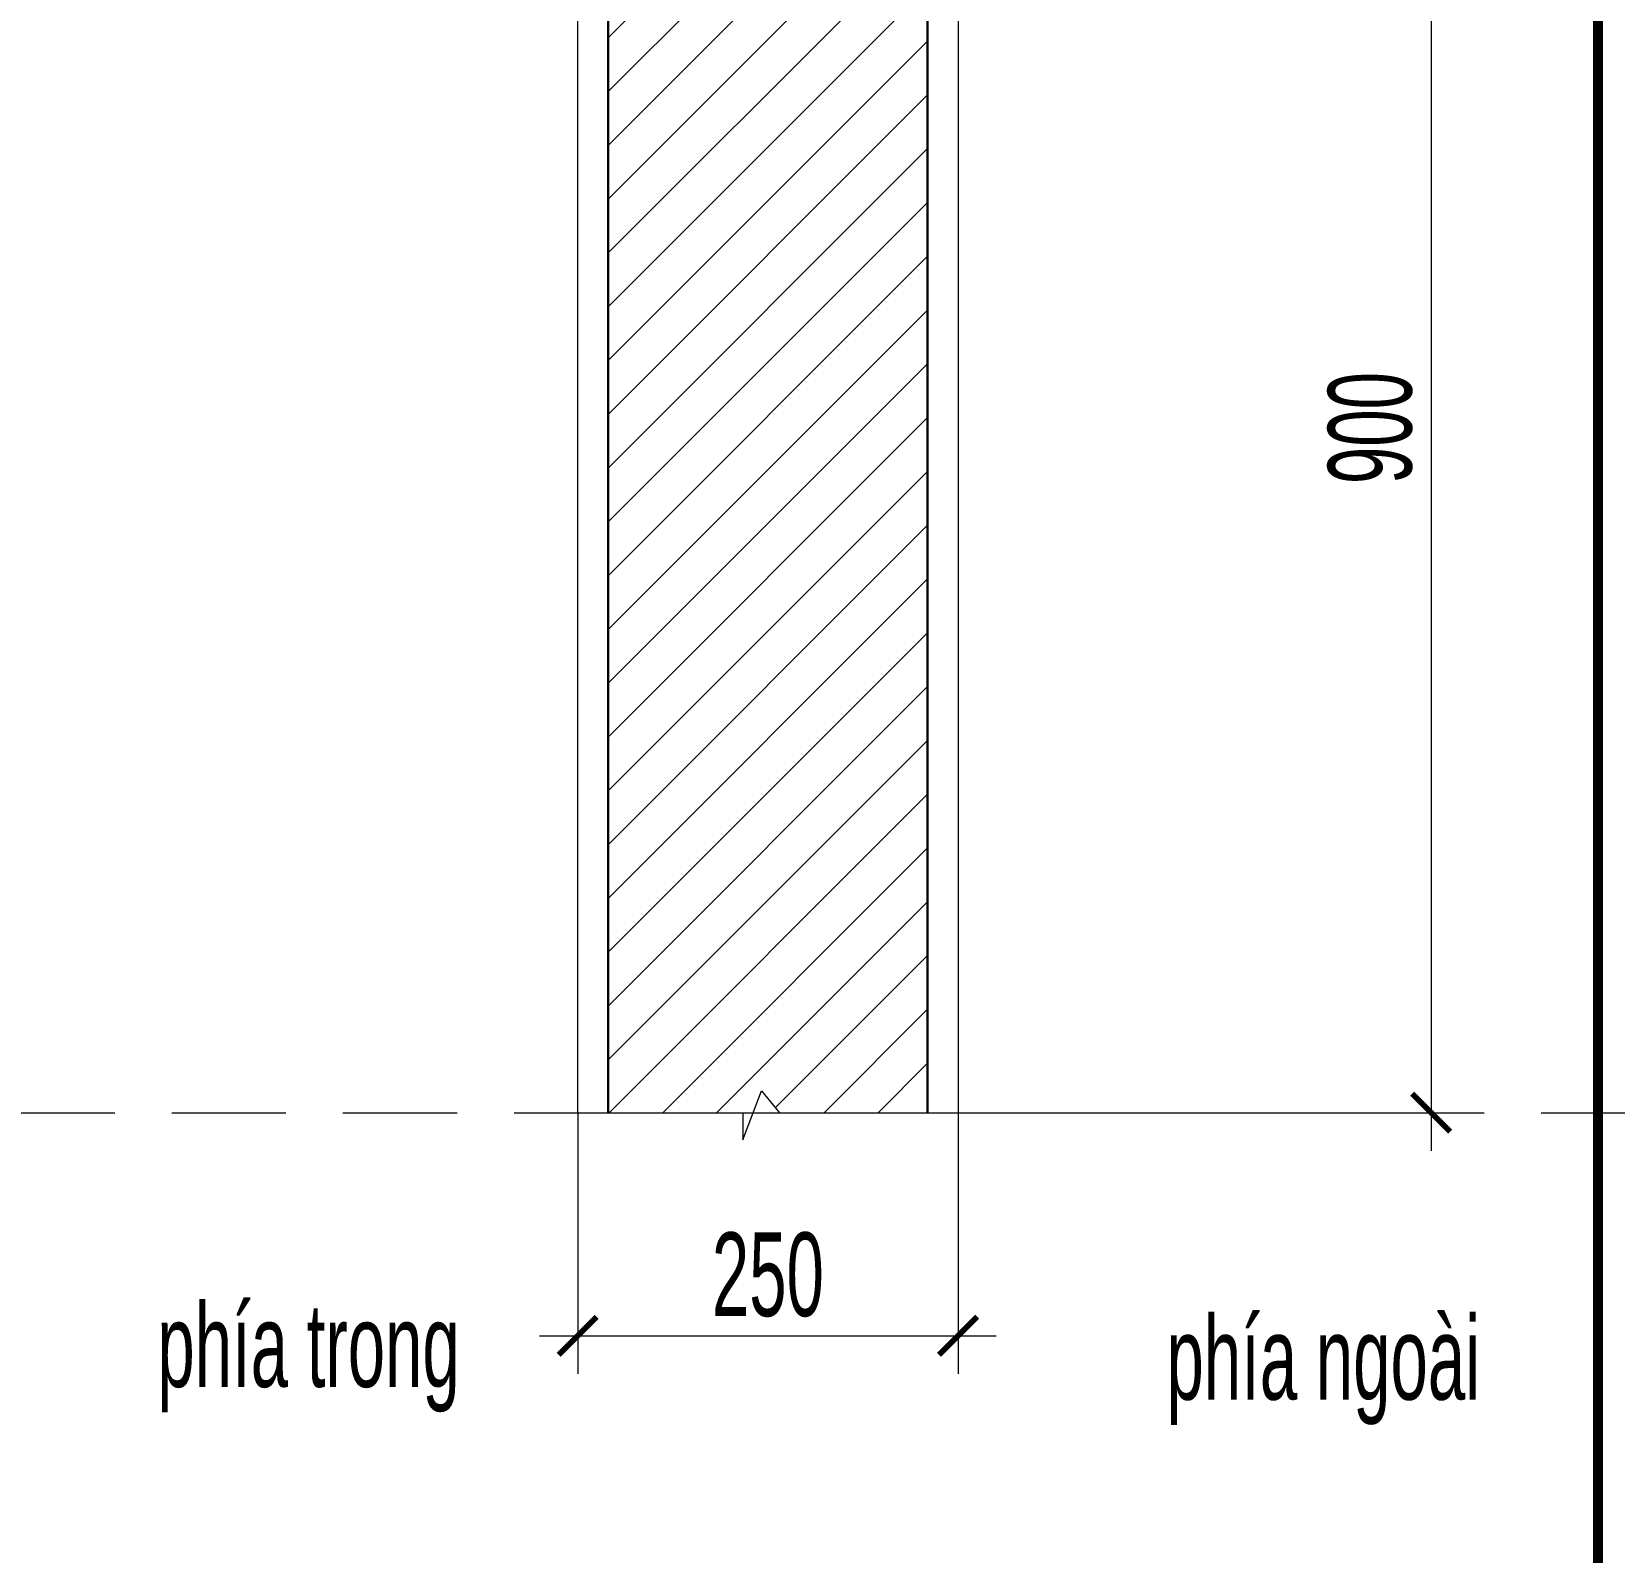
# Model space of a CAD drawing. Header units: millimetres. Extents: x 1336014 to 2939047, y -333549 to -60566.
# Drawn here: x 1464187 to 1465227, y -216502 to -215503 of the extents above; entities that cross this region are included whole.
import ezdxf

# ---------------------------------------------------------------- set-up
doc = ezdxf.new("R2010")
doc.units = ezdxf.units.MM
doc.header["$MEASUREMENT"] = 0
doc.linetypes.add('$1$HIDDEN', pattern=[0.375, 0.25, -0.125])
doc.linetypes.add('DASHDOT', pattern=[1, 0.5, -0.25, 0, -0.25])
for name, color, linetype, lineweight in [('.A-net Truc', 79, 'DASHDOT', 15), ('05.Text', 253, 'Continuous', 18), ('08.Dim', 156, 'Continuous', 15), ('09.Hatch', 250, 'Continuous', 5), ('11.Khung bo', 32, 'Continuous', 50), ('nep', 9, 'Continuous', 15), ('wall', 4, 'Continuous', 9)]:
    doc.layers.add(name, color=color, linetype=linetype, lineweight=lineweight)
doc.styles.add('TT5_Text Dim', font='hoatbif.shx', dxfattribs={"width": 0.6})
doc.dimstyles.new('TT5_Dim 1-25', dxfattribs={"dimscale": 25, "dimtxt": 2.2, "dimasz": 1, "dimexe": 1, "dimexo": 0, "dimgap": 0.5, "dimtad": 1, "dimdec": 0, "dimzin": 0, "dimdsep": 46, "dimtxsty": 'TT5_Text Dim', "dimblk": 'ARCHTICK', "dimcen": 0, "dimdle": 1, "dimclrd": 256, "dimclre": 256, "dimclrt": 1, "dimadec": 0, "dimazin": 0, "dimtfac": 0.015, "dimtdec": 0, "dimtix": 1, "dimtmove": 2, "dimatfit": 3, "dimldrblk": 'DOT', "dimfxl": 1, "dimtolj": 1, "dimtzin": 0, "dimlwd": -1, "dimlwe": -1, "dimarcsym": 1})

# ---------------------------------------------------------------- blocks, each defined once
blk = doc.blocks.new('100')
at = {"layer": '11.Khung bo', "const_width": 26.7}
blk.add_lwpolyline([(1860913, -945239.8), (1860913, -916940.1), (1896062.6, -916940.1), (1896062.6, -945239.8)], close=True, dxfattribs=at)
blk.add_lwpolyline([(1860913, -945239.8), (1860913, -916940.1), (1896062.6, -916940.1), (1896062.6, -945239.8)], close=True, dxfattribs=at)
blk.add_lwpolyline([(1860913, -945239.8), (1860913, -916940.1), (1896062.6, -916940.1), (1896062.6, -945239.8)], close=True, dxfattribs=at)
blk = doc.blocks.new('_ARCHTICK')
at = {"const_width": 0.15}
blk.add_lwpolyline([(-0.5, -0.5), (0.5, 0.5)], dxfattribs=at)
blk = doc.blocks.new('*D2140')
at = {"layer": '08.Dim', "ltscale": 200, "transparency": 16777216}
for p, q in [((1464546.1, -216213.5), (1464546.1, -216385.1)), ((1464796.1, -216213.5), (1464796.1, -216385.1)), ((1464521.1, -216360.1), (1464821.1, -216360.1))]:
    blk.add_line(p, q, dxfattribs=at)
at = {"layer": 'Defpoints', "color": 0, "ltscale": 200, "transparency": 16777216}
for p in [(1464546.1, -216213.5), (1464796.1, -216213.5), (1464796.1, -216360.1)]:
    blk.add_point(p, dxfattribs=at)
at = {"layer": '08.Dim', "ltscale": 200, "transparency": 16777216, "xscale": 25, "yscale": 25, "zscale": 25, "rotation": 180}
blk.add_blockref('_ARCHTICK', (1464546.1, -216360.1), dxfattribs=at)
at = {"layer": '08.Dim', "ltscale": 200, "transparency": 16777216, "xscale": 25, "yscale": 25, "zscale": 25}
blk.add_blockref('_ARCHTICK', (1464796.1, -216360.1), dxfattribs=at)
at = {"layer": '08.Dim', "color": 1, "ltscale": 200, "transparency": 16777216, "insert": (1464671.1, -216320.1), "char_height": 55, "attachment_point": 5, "style": 'TT5_Text Dim'}
blk.add_mtext('\\A1;250', dxfattribs=at)
blk = doc.blocks.new('_DOT')
blk.add_line((-0.5, 0), (-1, 0))
at = {"const_width": 0.5}
blk.add_lwpolyline([(-0.25, 0, 1), (0.25, 0, 1)], format="xyb", close=True, dxfattribs=at)
blk = doc.blocks.new('*D2141')
at = {"layer": '08.Dim', "ltscale": 200, "transparency": 16777216}
for p, q in [((1465107.1, -215288.5), (1465107.1, -216238.5)), ((1464864.1, -215313.5), (1465132.1, -215313.5)), ((1464864.1, -216213.5), (1465132.1, -216213.5))]:
    blk.add_line(p, q, dxfattribs=at)
at = {"layer": 'Defpoints', "color": 0, "ltscale": 200, "transparency": 16777216}
for p in [(1464864.1, -215313.5), (1464864.1, -216213.5), (1465107.1, -216213.5)]:
    blk.add_point(p, dxfattribs=at)
at = {"layer": '08.Dim', "ltscale": 200, "transparency": 16777216, "xscale": 25, "yscale": 25, "zscale": 25}
for p, rotation in [((1465107.1, -215313.5), 90), ((1465107.1, -216213.5), 270)]:
    blk.add_blockref('_ARCHTICK', p, dxfattribs=dict(at, rotation=rotation))
at = {"layer": '08.Dim', "color": 1, "ltscale": 200, "transparency": 16777216, "insert": (1465067.1, -215763.5), "char_height": 55, "attachment_point": 5, "rotation": 90, "style": 'TT5_Text Dim'}
blk.add_mtext('\\A1;900', dxfattribs=at)

msp = doc.modelspace()

# ---------------------------------------------------------------- hatches: boundary and pattern name
at = {"layer": '09.Hatch', "ltscale": 0.5}
h = msp.add_hatch(dxfattribs=at)
h.set_pattern_fill('ANSI31', color=256, scale=200, angle=90, style=0)
h.set_pattern_definition([(225, (1465360.793, -206333.103), (-17.67767, 17.67767), [])])
h.paths.add_polyline_path([(1464776.1, -216213.5), (1464776.1, -215333.5), (1464566.1, -215333.5), (1464566.1, -216213.5), (1464654.6, -216213.5), (1464654.6, -216231.4), (1464667, -216199.1), (1464678.8, -216213.5)])

# ---------------------------------------------------------------- linework, layer by layer
at = {"layer": '.A-net Truc', "linetype": '$1$HIDDEN', "ltscale": 300}
msp.add_line((1461129.3, -216213.5), (1465344.1, -216213.5), dxfattribs=at)
at = {"layer": 'nep'}
msp.add_lwpolyline([(1464546.1, -216213.5), (1464546.1, -215313.5), (1464796.1, -215313.5), (1464796.1, -216213.5)], dxfattribs=at)
at = {"layer": 'nep', "ltscale": 0.5}
msp.add_lwpolyline([(1464504.7, -216213.5), (1464654.6, -216213.5), (1464654.6, -216231.4), (1464667, -216199.1), (1464678.8, -216213.5), (1464853, -216213.5)], dxfattribs=at)
at = {"layer": 'wall', "color": 0, "lineweight": 30}
msp.add_lwpolyline([(1464776.1, -216213.5), (1464776.1, -215333.5), (1464566.1, -215333.5), (1464566.1, -216213.5)], dxfattribs=at)

# ---------------------------------------------------------------- block references
at = {"layer": '05.Text', "xscale": 0.25, "yscale": 0.25, "zscale": 0.25}
msp.add_blockref('100', (991201, 16944.5), dxfattribs=at)

# ---------------------------------------------------------------- texts
at = {"layer": '05.Text', "char_height": 55, "attachment_point": 6, "style": 'TT5_Text Dim'}
for s, insert in [('phÝa trong', (1464468.6, -216374.6)), ('phÝa ngoµi', (1465139.2, -216382.9))]:
    msp.add_mtext(s, dxfattribs=dict(at, insert=insert))

# ---------------------------------------------------------------- dimensions: what is measured, and where the dimension line sits
at = {"layer": '08.Dim', "ltscale": 200}
dim = msp.add_linear_dim(base=(1465107.1, -216213.5), p1=(1464864.1, -215313.5), p2=(1464864.1, -216213.5), angle=90, dimstyle='TT5_Dim 1-25', dxfattribs=at)
dim.commit()
dim.dimension.update_dxf_attribs({"geometry": '*D2141', "text_midpoint": (1465067.1, -215763.5)})
dim = msp.add_linear_dim(base=(1464796.1, -216360.1), p1=(1464546.1, -216213.5), p2=(1464796.1, -216213.5), dimstyle='TT5_Dim 1-25', dxfattribs=at)
dim.commit()
dim.dimension.update_dxf_attribs({"geometry": '*D2140', "text_midpoint": (1464671.1, -216320.1)})

doc.saveas('drawing.dxf')
